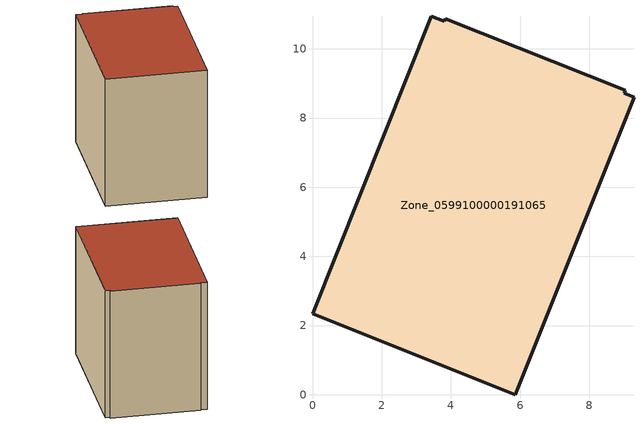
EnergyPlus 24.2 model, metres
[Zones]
Zone_0599100000191065
 floor ground (C_G): 3.84,10.87 9.04,8.8 9.01,8.71 9.29,8.6 5.86,0 0,2.34 3.44,10.94 3.81,10.79 z0.15
 wall outside (C_F): 3.44,10.94 0,2.34 5.86,0 9.29,8.6 9.01,8.71 9.04,8.8 3.84,10.87 3.81,10.79 3.44,10.94 z0.15:8.67
 roof outside (C_R): 9.04,8.8 3.84,10.87 3.81,10.79 3.44,10.94 0,2.34 5.86,0 9.29,8.6 9.01,8.71 z8.67
[BUILDING]
Pand.0599100000191065: North Axis=0; Terrain=City; Loads Convergence Tolerance Value=0.04; Temperature Convergence Tolerance Value=0.4; Solar Distribution=FullExterior; Maximum Number of Warmup Days=25; Minimum Number of Warmup Days=1
[Site:Location]
Rotterdam.The.Hague.AP_ZH_NLD Design_Conditions: Latitude=51.96; Longitude=4.45; Time Zone=1; Elevation=-4.5
[SITE:GROUNDTEMPERATURE:BUILDINGSURFACE]
18, 18, 18, 18, 18, 18, 18, 18, 18, 18, 18, 18
[MATERIAL] Thermal Absorptance=0.9; Solar Absorptance=0.7; Visible Absorptance=0.7
Name | Roughness | Thickness | Conductivity | Density | Specific Heat
G.TC.1965-1974 | MediumSmooth | 0.15 | 0.882353 | 540 | 1210
F.TC.1965-1974 | Rough | 0.3 | 0.697674 | 1920 | 840
R.TC.1965-1974 | MediumRough | 0.2 | 0.232558 | 1500 | 1000
[CONSTRUCTION]
C_G: G.TC.1965-1974
C_F: F.TC.1965-1974
C_R: R.TC.1965-1974
[ZONE]
Zone_0599100000191065: Type=1; Multiplier=1; Ceiling Height=Autocalculate; Volume=Autocalculate; Floor Area=autocalculate; Part of Total Floor Area=Yes
[ZONEINFILTRATION:DESIGNFLOWRATE]
Infil_Zone_0599100000191065: Zone or ZoneList or Space or SpaceList=Zone_0599100000191065; Schedule=AlwaysOn; Design Flow Rate Calculation Method=Flow/Area; Flow Rate per Floor Area=0.003; Constant Term Coefficient=1; Temperature Term Coefficient=0; Velocity Term Coefficient=0; Velocity Squared Term Coefficient=0
[HVACTEMPLATE:ZONE:IDEALLOADSAIRSYSTEM]
Zone_0599100000191065: Maximum Heating Supply Air Temperature=50; Minimum Cooling Supply Air Temperature=13; Maximum Heating Supply Air Humidity Ratio=0.0156; Minimum Cooling Supply Air Humidity Ratio=0.0077; Heating Limit=NoLimit; Cooling Limit=NoLimit; Dehumidification Control Type=ConstantSensibleHeatRatio; Cooling Sensible Heat Ratio=0.7; Dehumidification Setpoint=60; Humidification Control Type=None; Humidification Setpoint=30; Outdoor Air Method=None; Outdoor Air Flow Rate per Person=0.00944; Outdoor Air Flow Rate per Zone Floor Area=0; Outdoor Air Flow Rate per Zone=0; Demand Controlled Ventilation Type=None; Outdoor Air Economizer Type=NoEconomizer; Heat Recovery Type=None; Sensible Heat Recovery Effectiveness=0.7; Latent Heat Recovery Effectiveness=0.65
[ZONECONTROL:THERMOSTAT]
ThermostatControl_Zone_0599100000191065: Zone or ZoneList=Zone_0599100000191065; Control Type Schedule=DualSetpointControlType; Control 1=Thermostat_Zone_0599100000191065; Temperature Difference Between Cutout And Setpoint=0
[THERMOSTATSETPOINT:DUALSETPOINT]
Thermostat_Zone_0599100000191065: Heating Setpoint Temperature Schedule=HeatingSetpoint_Zone_0599100000191065; Cooling Setpoint Temperature Schedule=CoolingSetpoint_Zone_0599100000191065
[SCHEDULE:COMPACT]
HeatingSetpoint_Zone_0599100000191065: Through: 12/31, For: AllDays, Until: 24:00, 21
CoolingSetpoint_Zone_0599100000191065: Through: 12/31, For: AllDays, Until: 24:00, 24
DualSetpointControlType: Through: 12/31, For: AllDays, Until: 24:00, 4
AlwaysOn: Through: 12/31, For: AllDays, Until: 24:00, 1
